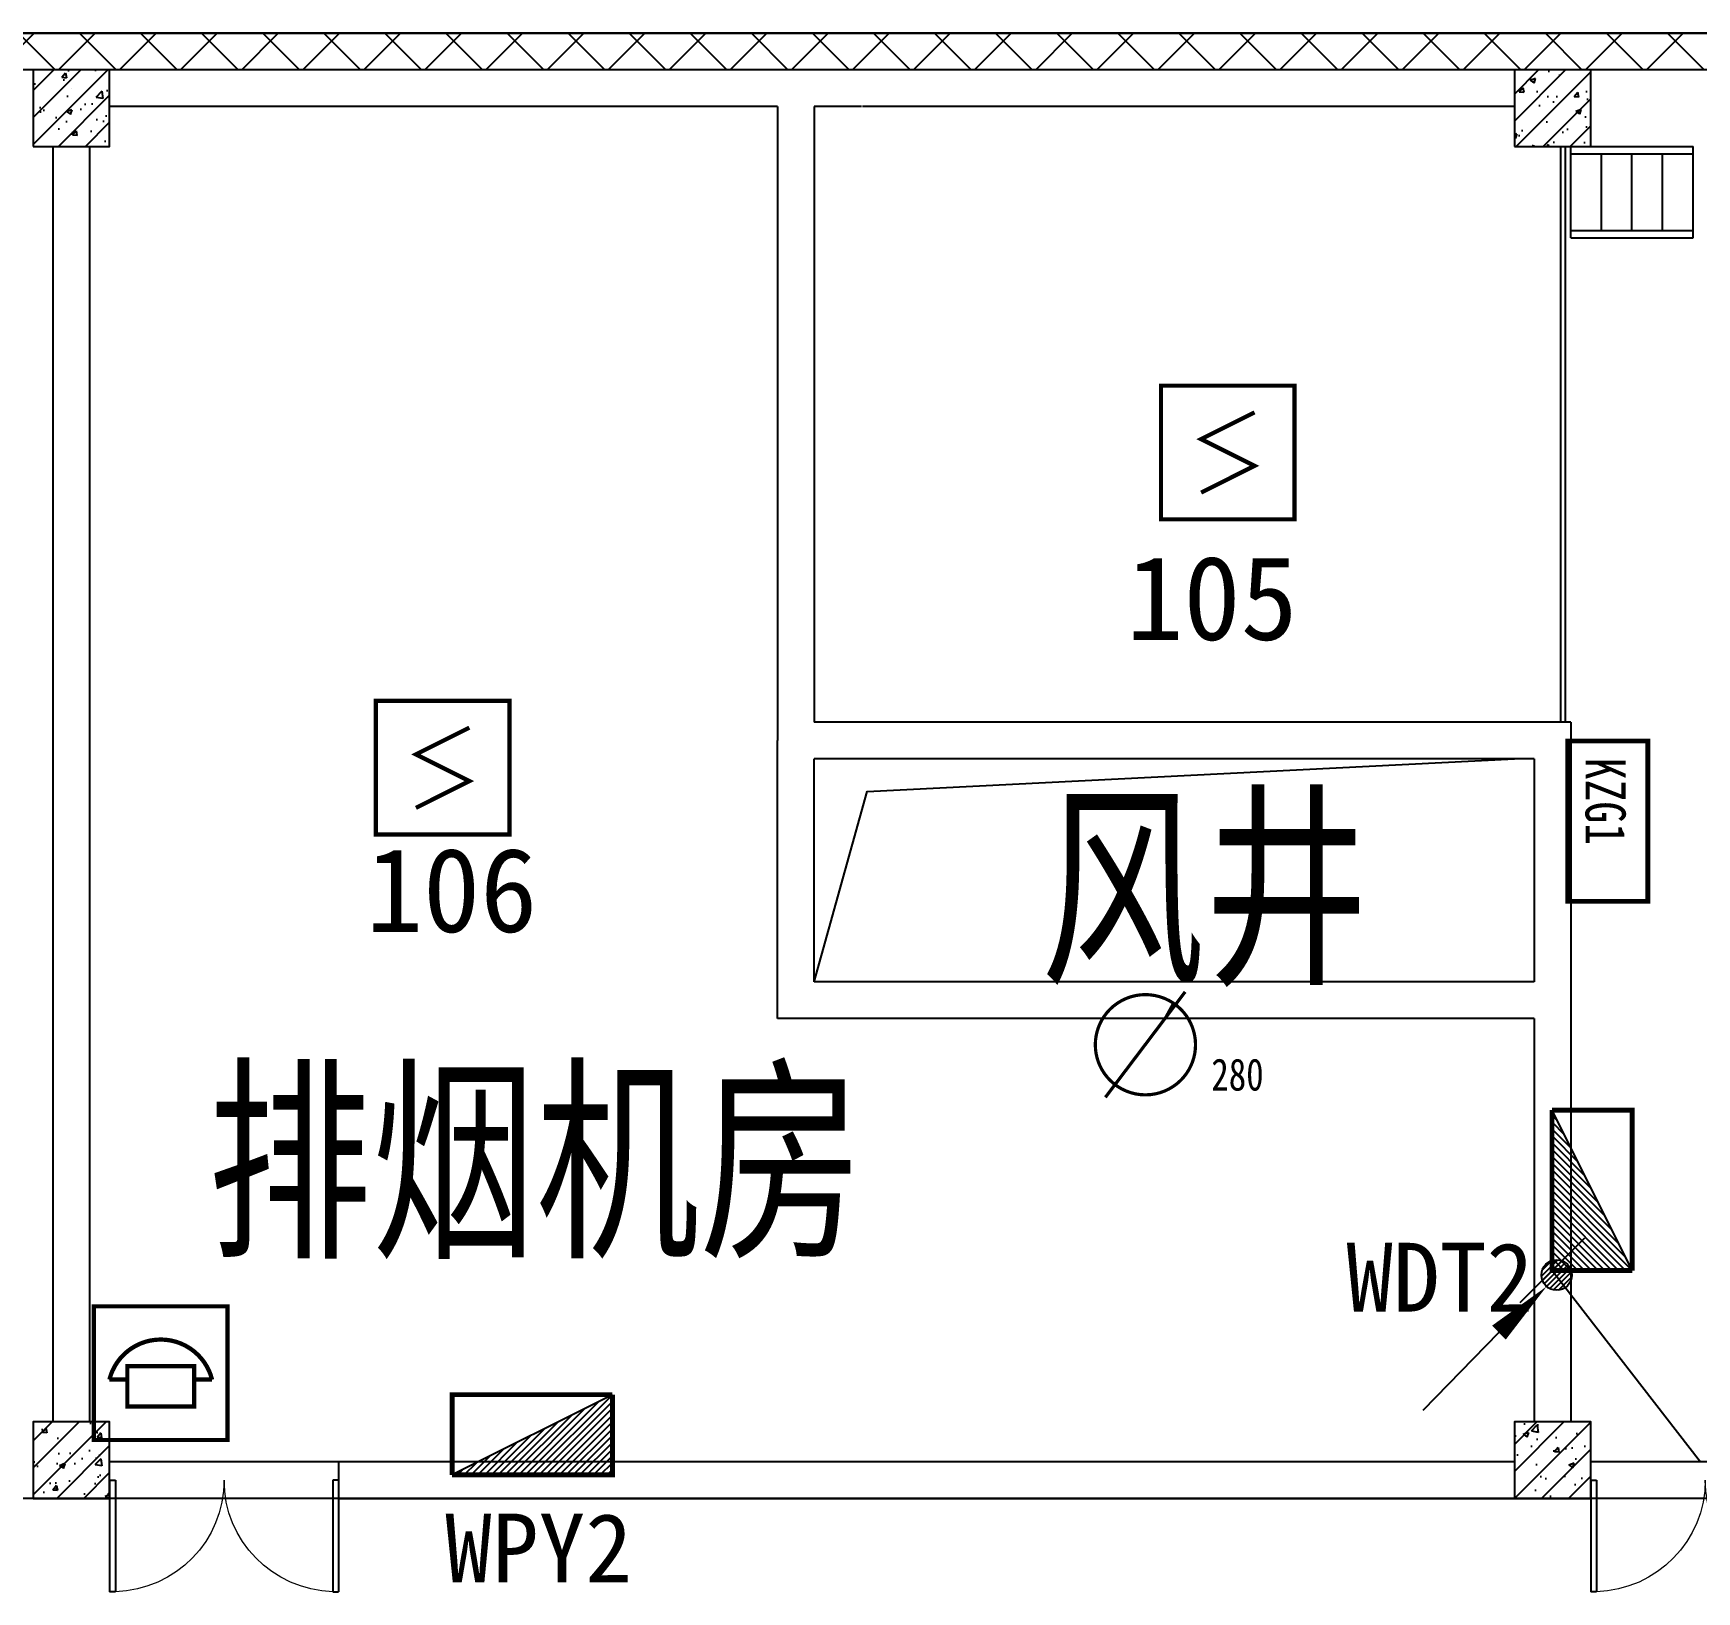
# Model space of a CAD drawing. Header units: millimetres. Extents: x -633009578 to 5705885, y -633235091 to 2571734.
# Drawn here: x 3400526 to 3411420, y 1776552 to 1786753 of the extents above; entities that cross this region are included whole.
import ezdxf

# ---------------------------------------------------------------- set-up
doc = ezdxf.new("R2010")
doc.units = ezdxf.units.MM
doc.header["$LTSCALE"] = 1000
doc.header["$MEASUREMENT"] = 0
doc.layers.get('0').update_dxf_attribs({"color": 9})
for name, color, linetype in [('000000000000电气', 7, 'Continuous'), ('A-COLUM(柱)', 255, 'Continuous'), ('A-DOOR(门）', 4, 'Continuous'), ('A-F-AREA(计算)', 5, 'Continuous'), ('A-HATH(填充)', 8, 'Continuous'), ('A-LM-RAIL(栏杆)', 167, 'Continuous'), ('A-OTHER(其它)', 192, 'Continuous'), ('A-ROOF-G(钢构)', 25, 'Continuous'), ('A-TEXT(房间)', 243, 'Continuous'), ('A-WALL(墙)', 255, 'Continuous'), ('WALL', 9, 'Continuous'), ('电-弱电平面-箭头', 3, 'Continuous'), ('电-强电平面-标注', 3, 'Continuous'), ('设备-消防', 3, 'Continuous'), ('设备-箱柜', 3, 'Continuous')]:
    doc.layers.add(name, color=color, linetype=linetype)
doc.styles.add('_TCH', font='simhei.ttf', dxfattribs={"width": 0.75, "bigfont": 'hztxt.shx'})
doc.styles.add('ELEC-DIM', font='simhei.ttf')
doc.styles.add('IDQSTYLE', font='simhei.ttf', dxfattribs={"width": 0.707, "bigfont": 'hztxt.shx'})
doc.styles.get("Standard").update_dxf_attribs({"font": 'simhei.ttf', "bigfont": 'hztxt.shx'})
doc.styles.add('宋体', font='simhei.ttf')
pattern_1 = [(45, (1334077.485091965, 677101.0876691224), (-200.0002033111466, 200.0002033111467), []), (135, (1334077.485091965, 677101.0876691224), (-200.0002033111467, -200.0002033111466), [])]

# ---------------------------------------------------------------- blocks, each defined once
blk = doc.blocks.new('HC001224')
at = {"color": 0, "linetype": 'Continuous', "const_width": 0.2}
blk.add_lwpolyline([(-3.125, 3.125), (3.125, 3.125), (3.125, -3.125), (-3.125, -3.125)], close=True, dxfattribs=at)
blk.add_lwpolyline([(1.25, 1.875), (-1.25, 0.625), (1.25, -0.625), (-1.25, -1.875)], dxfattribs=at)
at = {"color": 0, "style": 'IDQSTYLE', "width": 0.7}
blk.add_attdef('PSFHATT', (5.125, -3.125), '', height=2.5, dxfattribs=at)
blk = doc.blocks.new('*X123')
at = {"color": 0, "linetype": 'Continuous'}
for p, q in [((237.2675791074955, 319.9990725063215), (242.2655414724513, 324.9970348712774)), ((235.9947869013596, 319.9990725063215), (239.7240323302681, 323.7283179352299)), ((236.4190509700716, 319.9990725063215), (240.5725604676919, 324.1525820039419)), ((236.8433150387835, 319.9990725063215), (241.4210886051158, 324.5768460726538)), ((237.6918431762074, 319.9990725063215), (242.2655414724513, 324.5727708025654)), ((238.1161072449193, 319.9990725063215), (242.2655414724513, 324.1485067338535)), ((238.5403713136312, 319.9990725063215), (242.2655414724513, 323.7242426651416)), ((235.1462587639358, 319.9990725063215), (238.0269760554204, 322.8797897978061)), ((235.5705228326477, 319.9990725063215), (238.8755041928442, 323.304053866518)), ((238.9646353823431, 319.9990725063215), (242.2655414724513, 323.2999785964296)), ((239.3888994510551, 319.9990725063215), (242.2655414724513, 322.8757145277177)), ((234.297730626512, 319.9990725063215), (236.3299197805727, 322.0312616603822)), ((234.7219946952239, 319.9990725063215), (237.1784479179965, 322.4555257290941)), ((239.813163519767, 319.9990725063215), (242.2655414724513, 322.4514504590058)), ((240.2374275884789, 319.9990725063215), (242.2655414724513, 322.0271863902939)), ((233.0249384203761, 319.9990725063215), (233.7843353683011, 320.7584694542464)), ((233.4492024890881, 319.9990725063215), (234.6328635057249, 321.1827335229584)), ((233.8734665578, 319.9990725063215), (235.4813916431488, 321.6069975916703)), ((240.6616916571909, 319.9990725063215), (242.2655414724513, 321.6029223215819)), ((241.0859557259028, 319.9990725063215), (242.2655414724513, 321.17865825287)), ((241.5102197946147, 319.9990725063215), (242.2655414724513, 320.7543941841581)), ((232.6006743516642, 319.9990725063215), (232.9358072308772, 320.3342053855345)), ((241.9344838633266, 319.9990725063215), (242.2655414724513, 320.3301301154461))]:
    blk.add_line(p, q, dxfattribs=at)
blk = doc.blocks.new('HC000431')
at = {"color": 0, "linetype": 'Continuous'}
blk.add_line((5, 2.5), (-5, -2.5), dxfattribs=at)
at = {"color": 0, "linetype": 'Continuous', "const_width": 0.3}
for points in [[(5, 2.5), (-5, 2.5), (-5, -2.5)], [(-5, -2.5), (5, -2.5), (5, 2.5)]]:
    blk.add_lwpolyline(points, dxfattribs=at)
at = {"color": 0, "linetype": 'Continuous'}
blk.add_blockref('*X123', (-237.2655414724513, -322.4990725063215), dxfattribs=at)
at = {"color": 0, "style": 'IDQSTYLE', "width": 0.7}
blk.add_attdef('PSFHATT', (7.000000000000028, -2.5), '', height=2.5, dxfattribs=at)
blk = doc.blocks.new('HC001527')
at = {"color": 0, "linetype": 'Continuous', "const_width": 0.3}
blk.add_lwpolyline([(5, 2.5), (-5, 2.5), (-5, -2.5), (5, -2.5)], close=True, dxfattribs=at)
at = {"color": 0, "style": 'IDQSTYLE', "width": 0.7}
for tag, p in [('AE', (-1.5, -1.25)), ('PSFHATT', (7, -2.5))]:
    blk.add_attdef(tag, p, '', height=2.5, dxfattribs=at)
blk = doc.blocks.new('HC001303')
at = {"color": 0, "linetype": 'Continuous'}
blk.add_line((1.147673841419251, 1.538953517481514), (1.735401947549264, 2.599742189978989), dxfattribs=at)
at = {"color": 0, "linetype": 'Continuous', "const_width": 0.2}
blk.add_lwpolyline([(2.673745217742495e-14, -3.125, 0.1989123673796571), (2.209708691207992, -2.209708691207937, 0.1989123673796571), (3.125000000000028, -4.323120637516818e-16, 0.1989123673796568), (2.209708691207993, 2.209708691207993, 0.1989123673796569), (2.841876514387939e-14, 3.125, 0.1989123673796569), (-2.209708691207936, 2.209708691207994, 0.1989123673796568), (-3.124999999999972, 2.10353517373855e-15, 0.1989123673796572), (-2.209708691207937, -2.209708691207936, 0.1989123673796571)], format="xyb", close=True, dxfattribs=at)
blk.add_lwpolyline([(-2.500110713345594, -3.281016827298258), (2.47847216535268, 3.297393019579605)], dxfattribs=at)
at = {"color": 0, "style": 'IDQSTYLE', "width": 0.7}
for tag, p in [('280', (4.109408226946883, -2.854615367737885)), ('PSFHATT', (5.125000010000028, -3.281016827298258))]:
    blk.add_attdef(tag, p, '', height=2, dxfattribs=at)
blk = doc.blocks.new('HC001230')
at = {"color": 0, "linetype": 'Continuous', "const_width": 0.2}
blk.add_lwpolyline([(-3.125, 3.125), (3.125, 3.125), (3.125, -3.125), (-3.125, -3.125)], close=True, dxfattribs=at)
for points in [[(-1.749999999999972, 0.8473639094686121, -0.1989123673796602), (1.4210854715202e-14, 1.57223764362152, -0.1989123673796619), (1.750000000000028, 0.8473639094686121, -0.1359723361279837), (2.401072989950848, -0.3027623563785085, -0.1989123673796581)], [(-2.401072989951189, -0.3027623563785085, -0.1359723361280036), (-1.749999999999972, 0.8473639094686121, -0.1989123673796602)]]:
    blk.add_lwpolyline(points, format="xyb", dxfattribs=at)
for points in [[(-1.5625, 0.32223764362152), (1.5625, 0.32223764362152), (1.5625, -1.55276235637848), (-1.5625, -1.55276235637848), (-1.5625, 0.32223764362152)], [(-2.40107298995126, -0.3027623563785085), (-1.5625, -0.30276235637848)], [(1.5625, -0.30276235637848), (2.401072989950791, -0.3027623563785085)]]:
    blk.add_lwpolyline(points, dxfattribs=at)
at = {"color": 0, "style": 'IDQSTYLE', "width": 0.7}
blk.add_attdef('PSFHATT', (5.125, -3.125), '', height=2.5, dxfattribs=at)
blk = doc.blocks.new('*X126')
at = {"color": 0, "linetype": 'Continuous'}
for p, q in [((192.590110055903, 446.7242872143482), (193.9264208598343, 448.0605980182795)), ((192.6512440212146, 447.2096852483717), (193.4410228258108, 447.9994640529679)), ((192.666080612941, 446.3759937026742), (194.2747143715083, 447.9846274612416)), ((192.8122309321682, 446.0978799531896), (194.552828120993, 447.8384771420143)), ((193.0126674313866, 445.874052383696), (194.7766556904866, 447.6380406427959)), ((193.2651240367983, 445.7022449203958), (194.9484631537868, 447.3855840373842)), ((193.5780466605768, 445.5909034754624), (195.0598045987202, 447.0726614136058)), ((193.9838870800477, 445.5724798262212), (195.0782282479613, 446.6668209941349))]:
    blk.add_line(p, q, dxfattribs=at)
blk = doc.blocks.new('HC001447')
at = {"color": 0, "linetype": 'Continuous'}
blk.add_line((-5.469508829517324, -5.531426259851287), (-2.364015929042509, -2.356448738054951), dxfattribs=at)
blk.add_lwpolyline([(-2.364015929042509, -2.356448738054951, 0.8, 0, 0), (-0.4121164681388194, -0.4698776614111466, 0, 0, 0)], format="xyseb", dxfattribs=at)
blk.add_circle((0, 0), 0.625, dxfattribs=at)
at = {"color": 0, "linetype": 'Continuous', "xscale": 0.5, "yscale": 0.5, "zscale": 0.5}
blk.add_blockref('*X126', (-96.91845018383214, -223.4069038532592), dxfattribs=at)
at = {"color": 0, "style": 'IDQSTYLE', "width": 0.7}
blk.add_attdef('PSFHATT', (2.62500001, -5.531426259851287), '', height=2.5, dxfattribs=at)
blk = doc.blocks.new('$DorLib2D$00000002')
for p, q in [((-0.5, -5.684341886080802e-17), (-0.5000000000000007, 0.4875)), ((-0.4750000000000007, 0.4875), (-0.5000000000000007, 0.4875)), ((-0.475, -2.842170943040401e-17), (-0.4750000000000007, 0.4875)), ((0.475, -2.842170943040401e-17), (0.4750000000000007, 0.4875)), ((0.4750000000000007, 0.4875), (0.5000000000000007, 0.4875)), ((0.5, -5.684341886080802e-17), (0.5000000000000007, 0.4875)), ((-0.5, -5.684341886080802e-17), (-0.475, -2.842170943040401e-17)), ((0.5, -5.684341886080802e-17), (0.475, -2.842170943040401e-17))]:
    blk.add_line(p, q)
at = {"lineweight": 13}
for centre, start, end in [((-0.4875, -4.263256414560601e-17), 0, 88.53071641864632), ((0.4875, -4.263256414560601e-17), 91.4692835813537, 180)]:
    blk.add_arc(centre, 0.4875, start, end, dxfattribs=at)
blk = doc.blocks.new('_FZH')
h = blk.add_hatch()
h.set_pattern_fill('钢筋混凝土', color=256, scale=0.1, style=0)
h.set_pattern_definition([(45, (0, 0), (-0.1767766952966369, 0.1767766952966369), []), (50, (0, 0), (0.7172601826007535, -0.06275213498259512), [0.07500000000000001, -0.8250000000000001]), (355, (0, 0), (-0.138751333613, 0.7521921337000119), [0.06, -0.66]), (100.4514, (0.05977168000000001, -0.00522934), (0.5785093817140216, 0.6894395420609536), [0.06374019, -0.701142112]), (46.1842, (0, 0.2), (1.067241048625645, -0.1655190143290181), [0.1125, -1.2375]), (96.6356, (0.088936745, 0.186206693), (0.9346627055487033, 0.9741178709004418), [0.095610288, -1.051713]), (351.1842, (0, 0.2), (0.9346619451336272, 0.9741186009253247), [0.09000000000000001, -0.9900000000000001]), (21, (0.1, 0.15), (0.5969070521184617, -0.4026188906653388), [0.07500000000000001, -0.8250000000000001]), (326, (0.1, 0.15), (0.2433153319215824, 0.7251500450468529), [0.06, -0.66]), (71.4514, (0.149742233, 0.116448394), (0.84022262858149, 0.3225304967099524), [0.06374019, -0.701142112]), (37.50000000000001, (0, 0), (0.01215985531729062, 0.3328938538313115), [0, -0.652, 0, -0.67, 0, -0.6625000000000001]), (7.499999999999999, (0, 0), (0.2630695374421486, 0.3944117118823603), [0, -0.382, 0, -0.637, 0, -0.2525]), (-32.5, (-0.223, 0), (0.533822436172409, -0.02255487173437976), [0, -0.25, 0, -0.78, 0, -1.035]), (-42.5, (-0.323, 0), (0.5831861693423862, 0.1001049823323177), [0, -0.325, 0, -0.518, 0, -0.735])])
h.paths.add_polyline_path([(-0.5, -0.5), (0.5, -0.5), (0.5, 0.5), (-0.5, 0.5)])
blk.add_lwpolyline([(-0.5, -0.5), (0.5, -0.5), (0.5, 0.5), (-0.5, 0.5)], close=True)

msp = doc.modelspace()

# ---------------------------------------------------------------- hatches: boundary and pattern name
at = {"layer": 'A-HATH(填充)'}
h = msp.add_hatch(dxfattribs=at)
h.set_pattern_fill('多孔材料', color=256, scale=100, style=0)
h.set_pattern_definition(pattern_1)
h.paths.add_polyline_path([(3402275.999055822, 1786513.499999896), (3402275.999055822, 1786753.499999896), (3391325.999055902, 1786753.499999896), (3391325.999055902, 1786513.499999896)])
h = msp.add_hatch(dxfattribs=at)
h.set_pattern_fill('多孔材料', color=256, scale=100, style=0)
h.set_pattern_definition(pattern_1)
h.paths.add_polyline_path([(3416605.999055901, 1786513.499999896), (3416605.999055901, 1786753.499999896), (3402275.999055822, 1786753.499999896), (3402275.999055822, 1786513.499999896)])

# ---------------------------------------------------------------- linework, layer by layer
at = {"layer": 'A-DOOR(门）'}
for p, q in [((3402526.00879963, 1777403.499999888), (3401026.00879963, 1777403.499999888)), ((3412226.008799356, 1777403.499999888), (3410726.008799356, 1777403.499999888)), ((3402526.00879963, 1777163.499999888), (3401026.00879963, 1777163.499999888)), ((3412226.008799356, 1777163.499999888), (3410726.008799356, 1777163.499999888))]:
    msp.add_line(p, q, dxfattribs=at)
at = {"layer": 'A-F-AREA(计算)'}
msp.add_lwpolyline([(3391325.999055902, 1786753.499999896), (3420415.999055792, 1786753.499999896), (3420415.999055792, 1777163.499999865), (3391325.999055902, 1777163.499999865)], close=True, dxfattribs=at)
at = {"layer": 'A-LM-RAIL(栏杆)'}
for points in [[(3410531.10484455, 1782243.499999955), (3410531.104844548, 1786013.499999943)], [(3410561.10484455, 1782243.499999955), (3410561.104844548, 1786013.499999943)]]:
    msp.add_lwpolyline(points, dxfattribs=at)
at = {"layer": 'A-OTHER(其它)'}
msp.add_lwpolyline([(3405641.003930212, 1780543.499999761), (3405988.070950589, 1781790.182043835), (3410225.999055924, 1782003.499999837)], dxfattribs=at)
at = {"layer": 'A-ROOF-G(钢构)'}
for points in [[(3410596.104838549, 1786013.499999938), (3411396.104838549, 1786013.499999938)], [(3410596.104838549, 1785413.499999938), (3410596.104838549, 1786013.499999938)], [(3411396.104838549, 1785413.499999938), (3411396.104838549, 1786013.499999938)], [(3410596.104838549, 1785963.499999938), (3411396.104838549, 1785963.499999938)], [(3410796.104838549, 1785463.499999938), (3410796.104838549, 1785963.499999938)], [(3410996.104838549, 1785463.499999938), (3410996.104838549, 1785963.499999938)], [(3411196.104838549, 1785463.499999938), (3411196.104838549, 1785963.499999938)], [(3410596.104838549, 1785463.499999938), (3411396.104838549, 1785463.499999938)], [(3410596.104838549, 1785413.499999938), (3411396.104838549, 1785413.499999938)]]:
    msp.add_lwpolyline(points, dxfattribs=at)
at = {"layer": 'A-WALL(墙)'}
for p, q in [((3402155.999055121, 1786513.499999677), (3401025.999055832, 1786513.499999691)), ((3402155.999055121, 1786513.499999677), (3402155.99905512, 1786513.499999883)), ((3405521.00393027, 1786513.499999877), (3402395.999055101, 1786513.499999939)), ((3402395.999055101, 1786513.499999939), (3402395.999055101, 1786513.499999895)), ((3405951.003932538, 1786513.499999877), (3405521.00393027, 1786513.499999877)), ((3410225.999055832, 1786513.499999899), (3405956.003934685, 1786513.499999877)), ((3400776.00392769, 1786393.499999877), (3400776.00392769, 1786393.499999877)), ((3400776.00392769, 1786253.499999886), (3400776.00392769, 1786253.499999886)), ((3402275.999055822, 1786273.499999877), (3401025.999055832, 1786273.500000127)), ((3405401.003930198, 1786273.499999771), (3402275.999055822, 1786273.499999877)), ((3405401.003930198, 1786273.499999771), (3405401.00393027, 1782123.49999987)), ((3405951.003932538, 1786273.499999877), (3405641.003930198, 1786273.49999997)), ((3405641.003930198, 1786273.49999997), (3405641.003930198, 1782243.499999836)), ((3410225.999055832, 1786273.499999786), (3405956.003934685, 1786273.499999877)), ((3400776.00392769, 1786113.499999896), (3400776.00392769, 1786113.499999896)), ((3400656.00392769, 1777663.499999896), (3400656.003927717, 1786013.500000177)), ((3400896.00392769, 1777663.499999896), (3400896.003927659, 1786013.500000177)), ((3410596.003927739, 1782243.499999836), (3405641.003930198, 1782243.499999836)), ((3410596.003927739, 1782243.499999836), (3410596.003927674, 1780423.499999778)), ((3405401.003930307, 1780303.499999718), (3405401.003930272, 1782123.499999865)), ((3405641.003930294, 1780543.499999772), (3405641.003930294, 1782003.499999881)), ((3410356.003927752, 1782003.49999988), (3405641.003930294, 1782003.499999881)), ((3410356.003927752, 1782003.49999988), (3410356.003927752, 1780543.499999772)), ((3410356.003927752, 1780543.499999772), (3405641.003930294, 1780543.499999772)), ((3410596.003927674, 1780423.499999778), (3410596.003927674, 1777663.499999896)), ((3410356.003927593, 1780303.499999718), (3405401.003930307, 1780303.499999718)), ((3410356.003927593, 1780303.499999718), (3410356.003927674, 1777663.499999896)), ((3410225.999055832, 1777403.49999993), (3402526.008799545, 1777403.499999882)), ((3402526.008799545, 1777403.499999882), (3402526.008799545, 1777163.499999882)), ((3402526.008799545, 1777163.499999882), (3410225.999055832, 1777163.499999855))]:
    msp.add_line(p, q, dxfattribs=at)
at = {"layer": 'WALL'}
for p, q in [((3402275.999055822, 1786753.499999896), (3391325.999055902, 1786753.499999896)), ((3416605.999055901, 1786753.499999896), (3402275.999055822, 1786753.499999896)), ((3402275.999055822, 1786513.499999896), (3391325.999055902, 1786513.499999896)), ((3416605.999055901, 1786513.499999896), (3402275.999055822, 1786513.499999896))]:
    msp.add_line(p, q, dxfattribs=at)
at = {"layer": '电-强电平面-标注'}
for p, q in [((3410685.672098396, 1778866.68037685), (3410261.408029688, 1778442.416308135)), ((3410473.540064042, 1778654.548342492), (3411444.189389656, 1777403.499999888))]:
    msp.add_line(p, q, dxfattribs=at)

# ---------------------------------------------------------------- block references
at = {"layer": 'A-COLUM(柱)', "xscale": 500, "yscale": 500, "zscale": 500}
for p in [(3400775.999055906, 1786263.49999987), (3410475.999055902, 1786263.499999896), (3400775.999055902, 1777413.499999896), (3410475.999055902, 1777413.499999896)]:
    msp.add_blockref('_FZH', p, dxfattribs=at)
at = {"layer": 'A-DOOR(门）', "extrusion": (0, 0, -1), "xscale": 1500, "yscale": 1500, "zscale": 1500, "rotation": 180}
for p in [(-3401776.00879963, 1777283.499999888), (-3411476.008799356, 1777283.499999888)]:
    msp.add_blockref('$DorLib2D$00000002', p, dxfattribs=at)
at = {"layer": '电-弱电平面-箭头', "color": 4, "xscale": 160, "yscale": 160, "zscale": 160}
msp.add_blockref('HC001447', (3410502.860294077, 1778625.228112457), dxfattribs=at)
at = {"layer": '设备-消防', "xscale": 140, "yscale": 140, "zscale": 140}
for name, p in [('HC001224', (3408349.176115732, 1784009.384412739)), ('HC001224', (3403207.172187979, 1781945.884412739)), ('HC001230', (3401360.81102147, 1777982.869244691))]:
    msp.add_blockref(name, p, dxfattribs=at)
at = {"layer": '设备-消防'}
ref = msp.add_blockref('HC001303', (3407809.585109144, 1780132.644330602), dxfattribs=dict(at, xscale=105, yscale=105, zscale=105))
ref.add_attrib('280', '280', (3408241.072972973, 1779832.909716989), dxfattribs={"layer": '0', "color": 0, "height": 210, "width": 0.8})
at = {"layer": '设备-箱柜'}
ref = msp.add_blockref('HC001527', (3410836.999999944, 1781596.500002041), dxfattribs=dict(at, xscale=105, yscale=105, zscale=105, rotation=270))
ref.add_attrib('AE', 'KZG1', (3410691.999999944, 1782011.500002041), dxfattribs={"layer": '0', "color": 0, "height": 262.5, "rotation": 270, "width": 0.8})
at = {"layer": '设备-箱柜', "xscale": 105, "yscale": 105, "zscale": 105, "rotation": 270}
msp.add_blockref('HC000431', (3410734.999999944, 1779179.500001876), dxfattribs=at)
at = {"layer": '设备-箱柜', "xscale": 105, "yscale": 105, "zscale": 105}
msp.add_blockref('HC000431', (3403793.999999944, 1777579.500001936), dxfattribs=at)

# ---------------------------------------------------------------- texts
at = {"layer": '000000000000电气', "color": 1, "style": '宋体'}
for s, p in [('105', (3407684.475529073, 1782782.549876284)), ('106', (3402704.537237192, 1780870.609282079))]:
    msp.add_text(s, height=550, dxfattribs=at).set_placement(p)
at = {"layer": 'A-TEXT(房间)', "style": '_TCH', "width": 0.75}
for s, p in [('风井', (3407123.003060543, 1780638.909039762)), ('排烟机房', (3401667.543375435, 1778846.588322867))]:
    msp.add_text(s, height=1050, dxfattribs=at).set_placement(p)
at = {"layer": '电-强电平面-标注', "style": 'ELEC-DIM'}
for s, p in [('WDT2', (3409124.999999944, 1778386)), ('WPY2', (3403223.141568338, 1776614.179217739))]:
    msp.add_text(s, height=450, dxfattribs=at).set_placement(p)

doc.saveas('drawing.dxf')
